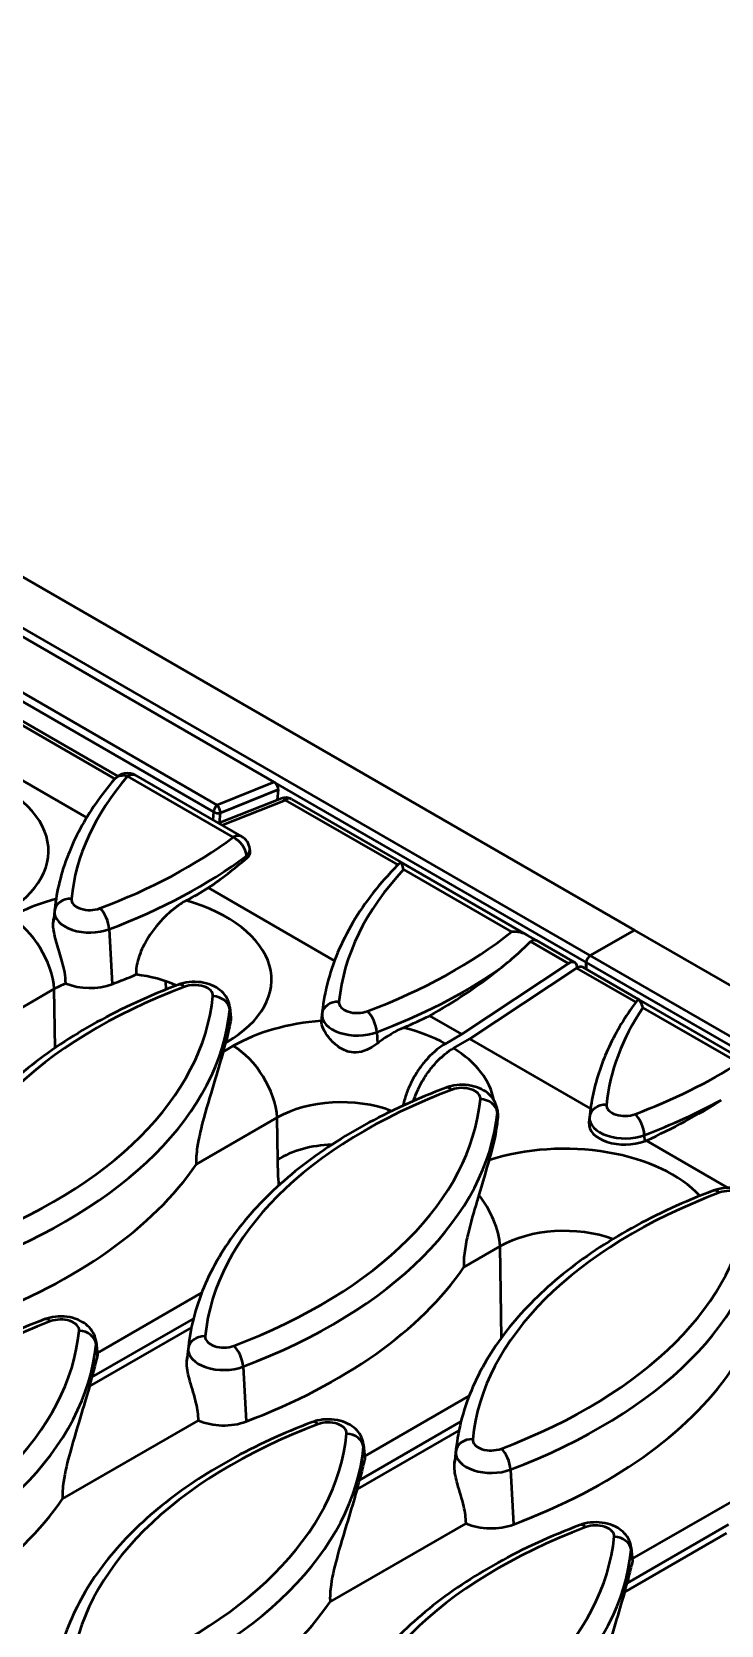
# Model space of a CAD drawing. Header units: millimetres. Extents: x 0 to 2774, y -40 to 1485.
# Drawn here: x 338.1 to 368.4, y 333.7 to 404 of the extents above; entities that cross this region are included whole.
import ezdxf

# ---------------------------------------------------------------- set-up
doc = ezdxf.new("R2010")
doc.units = ezdxf.units.MM
doc.header["$LTSCALE"] = 2.5
doc.layers.add('Sichtbar (ISO)', color=7, linetype='Continuous', lineweight=50)
doc.layers.add('Sichtbar schmal (ISO)', color=7, linetype='Continuous', lineweight=50)

msp = doc.modelspace()

# ---------------------------------------------------------------- linework, layer by layer
at = {"layer": 'Sichtbar (ISO)'}
for p, q in [((364.597, 364.38), (187.82, 466.442)), ((336.63, 377.884), (348.723, 370.902)), ((341.845, 371.165), (337.495, 373.676)), ((340.461, 369.334), (335.853, 371.994)), ((342.64, 371.192), (347.294, 368.505)), ((349.056, 370.183), (346.288, 369.086)), ((348.901, 370.58), (348.862, 370.107)), ((349.49, 370.152), (354.3, 367.374)), ((347.674, 367.876), (347.662, 367.962)), ((354.31, 367.369), (354.301, 367.374)), ((359.874, 364.156), (354.31, 367.369)), ((351.384, 363.027), (345.828, 366.235)), ((339.059, 365.305), (339.015, 364.887)), ((360.272, 363.927), (359.874, 364.156)), ((360.272, 363.927), (361.968, 362.947)), ((364.597, 364.38), (362.652, 363.258)), ((362.652, 363.258), (364.597, 364.38)), ((541.373, 262.318), (364.597, 364.38)), ((361.692, 362.906), (356.995, 359.787)), ((357.349, 359.583), (362.045, 362.702)), ((362.073, 362.719), (362.07, 362.753)), ((362.322, 362.743), (364.761, 361.335)), ((362.475, 362.951), (362.475, 362.655)), ((362.475, 362.655), (362.475, 362.951)), ((333.516, 358.592), (339.043, 361.783)), ((346.773, 360.985), (346.823, 360.513)), ((364.785, 361.321), (364.761, 361.335)), ((369.936, 358.347), (364.785, 361.321)), ((350.844, 360.769), (350.817, 360.512)), ((356.995, 359.787), (355.582, 360.603)), ((356.995, 359.787), (356.277, 359.373)), ((356.63, 359.169), (357.349, 359.583)), ((362.664, 356.514), (357.349, 359.583)), ((345.301, 354.056), (348.864, 356.113)), ((358.558, 356.449), (358.585, 356.192)), ((362.63, 356.233), (362.602, 355.976)), ((368.714, 353.021), (365.114, 355.1)), ((357.086, 349.52), (358.684, 350.443)), ((340.934, 345.738), (345.533, 348.394)), ((340.88, 346.242), (340.943, 345.656)), ((344.952, 346.026), (344.9, 345.54)), ((352.719, 341.202), (357.318, 343.858)), ((339.408, 339.314), (345.394, 342.77)), ((352.665, 341.706), (352.728, 341.12)), ((356.737, 341.49), (356.685, 341.004)), ((364.504, 336.666), (369.103, 339.321)), ((351.193, 334.778), (357.179, 338.234)), ((364.45, 337.17), (364.513, 336.584))]:
    msp.add_line(p, q, dxfattribs=at)
for centre, radius, start, end in [((342.265, 370.543), 0.75, 60, 139.37106), ((349.24, 369.719), 0.5, 60, 111.62706), ((346.919, 367.856), 0.75, 8.15036, 60)]:
    msp.add_arc(centre, radius, start, end, dxfattribs=at)
for centre, major_axis, ratio, start_param, end_param in [((348.719, 370.699), (0.133, -0.215), 0.590223, 0.675008, 1.993686), ((327.729, 376.058), (-24.868, -1.75), 0.618802, 2.341325, 2.446653), ((327.845, 376.168), (-24.887, 0), 0.57735, 2.323345, 2.3783), ((361.718, 362.514), (0.25, 0.433), 0.57735, 5.585054, 7.143511), ((362.652, 363.053), (-0.125, -0.217), 0.57735, 3.926991, 5.497787), ((362.652, 363.053), (0.125, 0.217), 0.57735, 0.785398, 2.356194), ((327.845, 374.127), (-25.106, 0), 0.57735, 2.150508, 2.201032), ((341.871, 360.15), (4, 0), 0.57735, 0.882598, 1.377103), ((339.515, 371.692), (-24.85, -1.749), 0.618802, 2.229567, 2.398664), ((362.072, 362.31), (0.25, 0.433), 0.57735, 0, 0.860326), ((341.871, 360.15), (4, 0), 0.57735, 2.191218, 2.356194), ((340.608, 362.873), (-1.806, 0), 0.57735, 0.941694, 2.150508), ((352.393, 360.378), (-1.587, 0), 0.57735, 6.227073, 6.282575), ((375.657, 359.623), (-24.887, 0), 0.57735, 6.221282, 6.227073), ((339.63, 371.632), (-24.887, 0), 0.57735, 2.207384, 2.266565), ((321.952, 361.426), (24.887, 0), 0.57735, 6.114898, 6.142932), ((351.692, 354.48), (4, 0), 0.57735, 0.986109, 2.356194), ((351.3, 367.326), (-24.832, -1.748), 0.618802, 2.116587, 2.286857), ((333.738, 356.89), (24.887, 0), 0.57735, 6.097603, 6.227073), ((357.001, 356.135), (1.587, 0), 0.57735, 6.227073, 6.345089), ((364.179, 355.842), (-1.587, 0), 0.57735, 6.227073, 8.433693), ((387.442, 355.087), (-24.887, 0), 0.57735, 6.221282, 6.227073), ((351.415, 367.096), (-24.887, 0), 0.57735, 2.150508, 2.15369), ((321.952, 359.385), (25.106, 0), 0.57735, 5.2921, 5.906759), ((361.513, 348.81), (4, 0), 0.57735, 1.006824, 2.356194), ((333.738, 354.849), (25.106, 0), 0.57735, 5.2921, 5.906759), ((345.523, 350.312), (25.106, 0), 0.57735, 5.2921, 5.904133), ((316.06, 346.684), (24.887, 0), 0.57735, 6.114898, 6.142932), ((346.501, 343.594), (-1.806, 0), 0.57735, 0.911322, 2.150508), ((327.845, 342.148), (24.887, 0), 0.57735, 6.114898, 6.142932), ((316.06, 344.642), (25.106, 0), 0.57735, 5.2921, 5.906759), ((358.286, 339.058), (-1.806, 0), 0.57735, 0.911322, 2.150508), ((339.63, 337.611), (24.887, 0), 0.57735, 6.114898, 6.142932), ((327.845, 340.106), (25.106, 0), 0.57735, 5.2921, 5.906759)]:
    msp.add_ellipse(centre, major_axis=major_axis, ratio=ratio, start_param=start_param, end_param=end_param, dxfattribs=at)
for points, knots in [([(341.695, 371.031), (341.395, 370.682), (341.118, 370.324), (340.612, 369.593), (340.384, 369.221), (339.977, 368.463), (339.799, 368.078), (339.495, 367.299), (339.37, 366.904), (339.174, 366.109), (339.103, 365.707), (339.059, 365.305)], [3.467066, 3.467066, 3.467066, 3.467066, 3.5466703, 3.5466703, 3.6262746, 3.6262746, 3.7058789, 3.7058789, 3.7854832, 3.7854832, 3.8650875, 3.8650875, 3.8650875, 3.8650875]), ([(347.524, 367.548), (347.574, 367.591), (347.612, 367.638), (347.664, 367.737), (347.677, 367.788), (347.677, 367.852), (347.676, 367.864), (347.674, 367.876)], [-0.2163832, -0.2163832, -0.2163832, -0.2163832, -0.1670492, -0.1670492, -0.117696, -0.117696, -0.105539, -0.105539, -0.105539, -0.105539]), ([(354.3, 367.374), (353.904, 366.982), (353.537, 366.577), (352.869, 365.746), (352.567, 365.32), (352.03, 364.448), (351.796, 364.003), (351.398, 363.099), (351.235, 362.639), (350.984, 361.71), (350.895, 361.24), (350.844, 360.769)], [3.3989709, 3.3989709, 3.3989709, 3.3989709, 3.4921942, 3.4921942, 3.5854175, 3.5854175, 3.6786408, 3.6786408, 3.7718641, 3.7718641, 3.8650875, 3.8650875, 3.8650875, 3.8650875]), ([(354.431, 367.045), (354.431, 367.046), (354.431, 367.047), (354.408, 367.137), (354.386, 367.213), (354.343, 367.327), (354.325, 367.36), (354.31, 367.369)], [-0.1621279, -0.1621279, -0.1621279, -0.1621279, -0.1614538, -0.1614538, -0.0815063, -0.0815063, 0, 0, 0, 0]), ([(344.856, 365.68), (344.678, 365.584), (344.501, 365.466), (344.153, 365.193), (343.983, 365.038), (343.557, 364.592), (343.312, 364.274), (342.96, 363.678), (342.833, 363.404), (342.675, 362.886), (342.637, 362.647), (342.641, 362.417)], [-0.8649859, -0.8649859, -0.8649859, -0.8649859, -0.7198885, -0.7198885, -0.5752164, -0.5752164, -0.3388745, -0.3388745, -0.1590134, -0.1590134, 0, 0, 0, 0]), ([(339.545, 362.029), (339.544, 362.36), (339.477, 362.682), (339.318, 363.256), (339.227, 363.523), (339.083, 364.01), (339.031, 364.219), (338.993, 364.537), (338.991, 364.653), (339.002, 364.763)], [-0.6965752, -0.6965752, -0.6965752, -0.6965752, -0.5305349, -0.5305349, -0.3789506, -0.3789506, -0.2483974, -0.2483974, -0.1672477, -0.1672477, -0.1672477, -0.1672477]), ([(359.874, 364.156), (359.785, 364.208), (359.684, 364.245), (359.452, 364.297), (359.319, 364.308), (359.185, 364.302), (359.184, 364.302), (359.183, 364.302)], [-0.147471, -0.147471, -0.147471, -0.147471, -0.0797001, -0.0797001, 0, 0, 0.000689, 0.000689, 0.000689, 0.000689]), ([(360.022, 363.87), (360.047, 363.895), (360.074, 363.914), (360.139, 363.945), (360.177, 363.951), (360.233, 363.944), (360.254, 363.937), (360.272, 363.927)], [-0.0974054, -0.0974054, -0.0974054, -0.0974054, -0.06980473, -0.06980473, -0.03371985, -0.03371985, -0.01069287, -0.01069287, -0.01069287, -0.01069287]), ([(344.505, 361.97), (343.224, 361.485), (342.018, 360.931), (339.795, 359.698), (338.779, 359.019), (336.97, 357.554), (336.177, 356.768), (334.848, 355.11), (334.311, 354.238), (333.52, 352.434), (333.268, 351.503), (333.167, 350.562)], [2.9359057, 2.9359057, 2.9359057, 2.9359057, 3.121742, 3.121742, 3.3075784, 3.3075784, 3.4934147, 3.4934147, 3.6792511, 3.6792511, 3.8650875, 3.8650875, 3.8650875, 3.8650875]), ([(346.773, 360.985), (346.76, 361.101), (346.728, 361.212), (346.63, 361.423), (346.563, 361.519), (346.394, 361.703), (346.29, 361.783), (346.041, 361.931), (345.894, 361.988), (345.577, 362.072), (345.407, 362.093), (345.067, 362.096), (344.898, 362.078), (344.656, 362.021), (344.58, 361.998), (344.505, 361.97)], [0.847302, 0.847302, 0.847302, 0.847302, 1.046181, 1.046181, 1.270532, 1.270532, 1.556044, 1.556044, 1.929065, 1.929065, 2.339587, 2.339587, 2.746954, 2.746954, 2.935906, 2.935906, 2.935906, 2.935906]), ([(364.761, 361.335), (364.52, 361.018), (364.298, 360.695), (363.892, 360.039), (363.709, 359.705), (363.381, 359.03), (363.238, 358.687), (362.992, 357.995), (362.89, 357.646), (362.727, 356.942), (362.668, 356.588), (362.63, 356.233)], [3.5137945, 3.5137945, 3.5137945, 3.5137945, 3.5840531, 3.5840531, 3.6543117, 3.6543117, 3.7245703, 3.7245703, 3.7948289, 3.7948289, 3.8650875, 3.8650875, 3.8650875, 3.8650875]), ([(364.974, 360.958), (364.974, 360.959), (364.974, 360.96), (364.939, 361.056), (364.904, 361.14), (364.838, 361.267), (364.809, 361.307), (364.785, 361.321)], [-0.1736043, -0.1736043, -0.1736043, -0.1736043, -0.1728789, -0.1728789, -0.0870063, -0.0870063, 0, 0, 0, 0]), ([(346.82, 360.436), (346.797, 360.298), (346.769, 360.156), (346.697, 359.836), (346.654, 359.657), (346.605, 359.458)], [-0.4077378, -0.4077378, -0.4077378, -0.4077378, -0.2120173, -0.2120173, 0, 0, 0, 0]), ([(353.276, 359.384), (353.166, 359.299), (353.048, 359.22), (352.776, 359.078), (352.618, 359.018), (352.308, 358.973), (352.166, 358.979), (351.843, 359.059), (351.681, 359.147), (351.397, 359.353), (351.261, 359.484), (351.041, 359.755), (350.956, 359.889), (350.837, 360.148), (350.806, 360.27), (350.806, 360.378)], [-0.7344922, -0.7344922, -0.7344922, -0.7344922, -0.6482593, -0.6482593, -0.547191, -0.547191, -0.4583679, -0.4583679, -0.3441679, -0.3441679, -0.2232396, -0.2232396, -0.1127131, -0.1127131, 0, 0, 0, 0]), ([(354.425, 360.078), (354.059, 359.922), (353.693, 359.7), (353.32, 359.418), (353.298, 359.401), (353.276, 359.384)], [-0.5221268, -0.5221268, -0.5221268, -0.5221268, -0.2505117, -0.2505117, -0.2334107, -0.2334107, -0.2334107, -0.2334107]), ([(346.488, 359.019), (346.389, 358.683), (346.268, 358.276), (345.973, 357.294), (345.792, 356.704), (345.524, 355.718), (345.403, 355.236), (345.321, 354.677), (345.305, 354.537), (345.291, 354.278), (345.292, 354.159), (345.301, 354.056)], [3.485316, 3.485316, 3.485316, 3.485316, 3.831228, 3.831228, 4.242869, 4.242869, 4.503948, 4.503948, 4.581698, 4.581698, 4.653464, 4.653464, 4.653464, 4.653464]), ([(356.277, 359.373), (356.157, 359.303), (356.025, 359.214), (355.769, 359.007), (355.643, 358.889), (355.421, 358.654), (355.304, 358.516), (355.086, 358.223), (354.985, 358.067), (354.815, 357.773), (354.731, 357.607), (354.585, 357.272), (354.524, 357.102), (354.449, 356.85), (354.423, 356.747), (354.401, 356.643)], [0.8147384, 0.8147384, 0.8147384, 0.8147384, 0.9166626, 0.9166626, 1.0185868, 1.0185868, 1.1205115, 1.1205115, 1.2224361, 1.2224361, 1.3243012, 1.3243012, 1.4261663, 1.4261663, 1.4905303, 1.4905303, 1.4905303, 1.4905303]), ([(354.866, 356.853), (354.906, 356.976), (354.956, 357.107), (355.084, 357.403), (355.169, 357.569), (355.339, 357.863), (355.44, 358.019), (355.658, 358.312), (355.774, 358.45), (355.996, 358.685), (356.122, 358.802), (356.379, 359.01), (356.51, 359.099), (356.63, 359.169)], [1.8567173, 1.8567173, 1.8567173, 1.8567173, 1.9351025, 1.9351025, 2.0369675, 2.0369675, 2.1388922, 2.1388922, 2.2408168, 2.2408168, 2.3427411, 2.3427411, 2.4446653, 2.4446653, 2.4446653, 2.4446653]), ([(356.29, 357.434), (355.009, 356.949), (353.803, 356.395), (351.58, 355.162), (350.564, 354.483), (348.755, 353.018), (347.962, 352.232), (346.633, 350.574), (346.096, 349.702), (345.306, 347.898), (345.053, 346.966), (344.952, 346.026)], [2.9359057, 2.9359057, 2.9359057, 2.9359057, 3.121742, 3.121742, 3.3075784, 3.3075784, 3.4934147, 3.4934147, 3.6792511, 3.6792511, 3.8650875, 3.8650875, 3.8650875, 3.8650875]), ([(358.558, 356.449), (358.545, 356.565), (358.513, 356.676), (358.415, 356.887), (358.348, 356.983), (358.18, 357.167), (358.075, 357.247), (357.826, 357.395), (357.679, 357.452), (357.362, 357.536), (357.192, 357.557), (356.852, 357.56), (356.683, 357.542), (356.441, 357.485), (356.365, 357.462), (356.29, 357.434)], [0.847302, 0.847302, 0.847302, 0.847302, 1.046181, 1.046181, 1.270532, 1.270532, 1.556044, 1.556044, 1.929065, 1.929065, 2.339587, 2.339587, 2.746954, 2.746954, 2.935906, 2.935906, 2.935906, 2.935906]), ([(368.076, 352.898), (366.795, 352.413), (365.588, 351.859), (363.365, 350.626), (362.349, 349.946), (360.54, 348.482), (359.747, 347.696), (358.418, 346.038), (357.881, 345.165), (357.091, 343.362), (356.838, 342.43), (356.737, 341.49)], [2.9359057, 2.9359057, 2.9359057, 2.9359057, 3.121742, 3.121742, 3.3075784, 3.3075784, 3.4934147, 3.4934147, 3.6792511, 3.6792511, 3.8650875, 3.8650875, 3.8650875, 3.8650875]), ([(357.744, 352.71), (357.715, 352.614), (357.686, 352.516), (357.523, 351.965), (357.384, 351.485), (357.213, 350.762), (357.156, 350.492), (357.101, 350.097), (357.087, 349.967), (357.076, 349.729), (357.078, 349.62), (357.086, 349.52)], [1.2512217, 1.2512217, 1.2512217, 1.2512217, 1.3200767, 1.3200767, 1.6313693, 1.6313693, 1.7849524, 1.7849524, 1.861744, 1.861744, 1.9325155, 1.9325155, 1.9325155, 1.9325155]), ([(370.343, 351.912), (370.33, 352.029), (370.298, 352.14), (370.2, 352.351), (370.133, 352.447), (369.965, 352.631), (369.86, 352.711), (369.612, 352.859), (369.464, 352.916), (369.147, 352.999), (368.977, 353.021), (368.638, 353.024), (368.468, 353.006), (368.226, 352.949), (368.15, 352.926), (368.076, 352.898)], [0.847302, 0.847302, 0.847302, 0.847302, 1.046181, 1.046181, 1.270532, 1.270532, 1.556044, 1.556044, 1.929065, 1.929065, 2.339587, 2.339587, 2.746954, 2.746954, 2.935906, 2.935906, 2.935906, 2.935906]), ([(338.613, 347.227), (337.332, 346.743), (336.126, 346.189), (333.903, 344.955), (332.886, 344.276), (331.077, 342.812), (330.285, 342.026), (328.955, 340.368), (328.418, 339.495), (327.628, 337.692), (327.375, 336.76), (327.274, 335.82)], [2.9359057, 2.9359057, 2.9359057, 2.9359057, 3.121742, 3.121742, 3.3075784, 3.3075784, 3.4934147, 3.4934147, 3.6792511, 3.6792511, 3.8650875, 3.8650875, 3.8650875, 3.8650875]), ([(340.88, 346.242), (340.868, 346.358), (340.835, 346.47), (340.738, 346.681), (340.67, 346.777), (340.502, 346.961), (340.397, 347.041), (340.149, 347.189), (340.001, 347.246), (339.685, 347.329), (339.514, 347.351), (339.175, 347.354), (339.005, 347.336), (338.763, 347.279), (338.687, 347.256), (338.613, 347.227)], [0.847302, 0.847302, 0.847302, 0.847302, 1.046181, 1.046181, 1.270532, 1.270532, 1.556044, 1.556044, 1.929065, 1.929065, 2.339587, 2.339587, 2.746954, 2.746954, 2.935906, 2.935906, 2.935906, 2.935906]), ([(340.937, 345.607), (340.934, 345.597), (340.931, 345.587), (340.879, 345.405), (340.816, 345.14), (340.732, 344.794), (340.718, 344.735), (340.703, 344.675)], [0.7095826, 0.7095826, 0.7095826, 0.7095826, 0.7301099, 0.7301099, 1.0546565, 1.0546565, 1.1167, 1.1167, 1.1167, 1.1167]), ([(344.887, 345.418), (344.89, 345.448), (344.893, 345.477), (344.897, 345.518), (344.899, 345.529), (344.9, 345.54)], [0.70958265, 0.70958265, 0.70958265, 0.70958265, 0.73010989, 0.73010989, 0.73801389, 0.73801389, 0.73801389, 0.73801389]), ([(345.394, 342.77), (345.391, 343.005), (345.356, 343.26), (345.22, 343.85), (345.106, 344.188), (344.983, 344.626), (344.949, 344.756), (344.9, 345.009), (344.884, 345.133), (344.879, 345.301), (344.881, 345.36), (344.887, 345.418)], [0.0433649, 0.0433649, 0.0433649, 0.0433649, 0.199966, 0.199966, 0.399932, 0.399932, 0.4756007, 0.4756007, 0.5512693, 0.5512693, 0.5929939, 0.5929939, 0.5929939, 0.5929939]), ([(340.596, 344.277), (340.497, 343.941), (340.376, 343.534), (340.081, 342.551), (339.899, 341.961), (339.632, 340.976), (339.51, 340.494), (339.428, 339.935), (339.412, 339.795), (339.399, 339.535), (339.4, 339.416), (339.408, 339.314)], [3.485316, 3.485316, 3.485316, 3.485316, 3.831228, 3.831228, 4.242869, 4.242869, 4.503948, 4.503948, 4.581698, 4.581698, 4.653464, 4.653464, 4.653464, 4.653464]), ([(350.398, 342.691), (349.117, 342.207), (347.911, 341.653), (345.688, 340.419), (344.671, 339.74), (342.862, 338.275), (342.07, 337.49), (340.74, 335.832), (340.203, 334.959), (339.413, 333.156), (339.16, 332.224), (339.059, 331.284)], [2.9359057, 2.9359057, 2.9359057, 2.9359057, 3.121742, 3.121742, 3.3075784, 3.3075784, 3.4934147, 3.4934147, 3.6792511, 3.6792511, 3.8650875, 3.8650875, 3.8650875, 3.8650875]), ([(352.665, 341.706), (352.653, 341.822), (352.62, 341.934), (352.523, 342.145), (352.455, 342.241), (352.287, 342.425), (352.183, 342.505), (351.934, 342.652), (351.786, 342.71), (351.47, 342.793), (351.299, 342.815), (350.96, 342.818), (350.791, 342.8), (350.548, 342.742), (350.473, 342.72), (350.398, 342.691)], [0.847302, 0.847302, 0.847302, 0.847302, 1.046181, 1.046181, 1.270532, 1.270532, 1.556044, 1.556044, 1.929065, 1.929065, 2.339587, 2.339587, 2.746954, 2.746954, 2.935906, 2.935906, 2.935906, 2.935906]), ([(352.722, 341.071), (352.719, 341.061), (352.716, 341.051), (352.664, 340.869), (352.601, 340.604), (352.517, 340.258), (352.503, 340.199), (352.488, 340.139)], [0.7095826, 0.7095826, 0.7095826, 0.7095826, 0.7301099, 0.7301099, 1.0546565, 1.0546565, 1.1167, 1.1167, 1.1167, 1.1167]), ([(357.179, 338.234), (357.177, 338.469), (357.141, 338.724), (357.005, 339.314), (356.891, 339.652), (356.768, 340.09), (356.734, 340.22), (356.685, 340.473), (356.669, 340.596), (356.665, 340.765), (356.666, 340.824), (356.672, 340.882)], [0.0433649, 0.0433649, 0.0433649, 0.0433649, 0.199966, 0.199966, 0.399932, 0.399932, 0.4756007, 0.4756007, 0.5512693, 0.5512693, 0.5929939, 0.5929939, 0.5929939, 0.5929939]), ([(356.672, 340.882), (356.675, 340.912), (356.678, 340.941), (356.682, 340.982), (356.684, 340.993), (356.685, 341.004)], [0.70958265, 0.70958265, 0.70958265, 0.70958265, 0.73010989, 0.73010989, 0.73801389, 0.73801389, 0.73801389, 0.73801389]), ([(352.381, 339.741), (352.282, 339.405), (352.161, 338.998), (351.866, 338.015), (351.684, 337.425), (351.417, 336.44), (351.295, 335.958), (351.214, 335.399), (351.198, 335.258), (351.184, 334.999), (351.185, 334.88), (351.193, 334.778)], [3.485316, 3.485316, 3.485316, 3.485316, 3.831228, 3.831228, 4.242869, 4.242869, 4.503948, 4.503948, 4.581698, 4.581698, 4.653464, 4.653464, 4.653464, 4.653464]), ([(362.183, 338.155), (360.902, 337.671), (359.696, 337.117), (357.473, 335.883), (356.456, 335.204), (354.647, 333.739), (353.855, 332.954), (352.525, 331.296), (351.988, 330.423), (351.198, 328.62), (350.945, 327.688), (350.844, 326.748)], [2.9359057, 2.9359057, 2.9359057, 2.9359057, 3.121742, 3.121742, 3.3075784, 3.3075784, 3.4934147, 3.4934147, 3.6792511, 3.6792511, 3.8650875, 3.8650875, 3.8650875, 3.8650875]), ([(364.45, 337.17), (364.438, 337.286), (364.405, 337.398), (364.308, 337.609), (364.24, 337.705), (364.072, 337.889), (363.968, 337.969), (363.719, 338.116), (363.572, 338.174), (363.255, 338.257), (363.085, 338.279), (362.745, 338.282), (362.576, 338.264), (362.334, 338.206), (362.258, 338.183), (362.183, 338.155)], [0.847302, 0.847302, 0.847302, 0.847302, 1.046181, 1.046181, 1.270532, 1.270532, 1.556044, 1.556044, 1.929065, 1.929065, 2.339587, 2.339587, 2.746954, 2.746954, 2.935906, 2.935906, 2.935906, 2.935906]), ([(364.507, 336.535), (364.504, 336.525), (364.501, 336.515), (364.449, 336.333), (364.386, 336.068), (364.302, 335.721), (364.288, 335.663), (364.273, 335.603)], [0.7095826, 0.7095826, 0.7095826, 0.7095826, 0.7301099, 0.7301099, 1.0546565, 1.0546565, 1.1167, 1.1167, 1.1167, 1.1167]), ([(364.166, 335.205), (364.067, 334.869), (363.946, 334.462), (363.651, 333.479), (363.47, 332.889), (363.202, 331.904), (363.081, 331.422), (362.999, 330.863), (362.983, 330.722), (362.969, 330.463), (362.97, 330.344), (362.978, 330.242)], [3.485316, 3.485316, 3.485316, 3.485316, 3.831228, 3.831228, 4.242869, 4.242869, 4.503948, 4.503948, 4.581698, 4.581698, 4.653464, 4.653464, 4.653464, 4.653464])]:
    msp.add_open_spline(points, degree=3, knots=knots, dxfattribs=at)
for points in [[(348.723, 370.902), (348.742, 370.891), (348.761, 370.876), (348.78, 370.859)], [(339.002, 364.763), (339.006, 364.805), (339.01, 364.846), (339.015, 364.887)], [(358.549, 362.578), (359.063, 362.98), (359.562, 363.415), (360.022, 363.87)], [(346.823, 360.513), (346.826, 360.489), (346.825, 360.463), (346.82, 360.436)], [(346.605, 359.458), (346.602, 359.444), (346.599, 359.431), (346.596, 359.417)], [(358.198, 354.239), (358.052, 353.79), (357.894, 353.21), (357.744, 352.71)], [(340.943, 345.656), (340.944, 345.643), (340.943, 345.626), (340.937, 345.607)], [(352.728, 341.12), (352.73, 341.107), (352.728, 341.09), (352.722, 341.071)], [(364.513, 336.584), (364.515, 336.571), (364.513, 336.554), (364.507, 336.535)]]:
    msp.add_open_spline(points, degree=3, dxfattribs=at)
at = {"layer": 'Sichtbar schmal (ISO)'}
for p, q in [((362.652, 363.258), (185.875, 465.32)), ((335.049, 375.945), (346.061, 369.588)), ((346.222, 369.884), (335.211, 376.242)), ((337.416, 373.521), (341.706, 371.044)), ((346.919, 368.468), (342.265, 371.155)), ((348.723, 370.902), (346.222, 369.884)), ((348.78, 370.859), (362.475, 362.951)), ((346.362, 369.547), (348.901, 370.58)), ((346.427, 369.006), (349.213, 370.11)), ((349.213, 370.11), (354.173, 367.247)), ((346.061, 369.588), (346.032, 369.234)), ((346.325, 369.101), (346.362, 369.547)), ((354.431, 367.045), (359.183, 364.302)), ((339.051, 365.222), (339.002, 364.763)), ((341.463, 364.418), (341.598, 362)), ((360.022, 363.87), (361.692, 362.906)), ((539.429, 261.195), (362.652, 363.258)), ((362.045, 362.702), (364.656, 361.195)), ((362.475, 362.951), (376.171, 355.044)), ((339.021, 361.771), (339.062, 359.173)), ((343.967, 361.76), (343.961, 362.119)), ((364.974, 360.958), (369.206, 358.515)), ((346.773, 360.878), (346.82, 360.436)), ((350.836, 360.686), (350.808, 360.429)), ((353.248, 359.882), (353.276, 359.384)), ((346.927, 359.272), (346.488, 359.019)), ((346.596, 359.417), (346.636, 359.441)), ((348.842, 356.101), (348.871, 354.255)), ((353.783, 356.349), (353.782, 356.449)), ((358.558, 356.342), (358.586, 356.084)), ((362.621, 356.15), (362.594, 355.893)), ((365.033, 355.346), (365.048, 355.075)), ((358.663, 350.431), (358.726, 346.402)), ((363.603, 350.733), (363.603, 350.779)), ((345.083, 346.868), (340.596, 344.277)), ((340.703, 344.675), (345.171, 347.254)), ((340.881, 346.136), (340.937, 345.607)), ((344.943, 345.943), (344.887, 345.418)), ((347.355, 345.139), (347.49, 342.722)), ((352.488, 340.139), (356.956, 342.718)), ((356.868, 342.332), (352.381, 339.741)), ((352.666, 341.6), (352.722, 341.071)), ((356.729, 341.407), (356.672, 340.882)), ((359.14, 340.603), (359.275, 338.186)), ((368.653, 337.795), (364.166, 335.205)), ((364.273, 335.603), (368.741, 338.182)), ((364.451, 337.064), (364.507, 336.535))]:
    msp.add_line(p, q, dxfattribs=at)
for centre, major_axis, ratio, start_param, end_param in [((332.05, 367.862), (6.739, 0), 0.57735, 5.497787, 7.404905), ((363.872, 364.976), (-24.113, 0), 0.57735, 5.82326, 6.227073), ((342.265, 370.543), (-0.569, 0.488), 0.731651, 5.272958, 6.283185), ((342.265, 370.543), (0.375, 0.65), 0.57735, 0, 0.785398), ((349.24, 369.719), (-0.184, 0.465), 0.361026, 5.557414, 6.283185), ((349.24, 369.719), (0.25, 0.433), 0.57735, 0, 0.860326), ((346.238, 369.69), (-0.125, -0.217), 0.57735, 4.014257, 5.497787), ((346.238, 369.69), (-0.249, 0.02), 0.627077, 0.834831, 2.144848), ((346.238, 369.69), (0.094, -0.232), 0.353074, 0.774171, 2.409364), ((327.845, 376.985), (-24.113, 0), 0.57735, 2.150508, 2.483301), ((346.919, 367.856), (0.375, 0.65), 0.57735, 0, 0.785398), ((346.919, 367.856), (0.449, -0.601), 0.64588, 0.800501, 2.284031), ((346.919, 367.856), (0.742, 0.106), 0.579471, 5.545867, 6.283185), ((327.845, 376.426), (24.86, 0), 0.57735, 5.2921, 5.624894), ((375.657, 360.44), (-24.113, 0), 0.57735, 5.78881, 6.227073), ((341.871, 362.192), (-6.739, 0), 0.57735, 5.133352, 5.497787), ((340.608, 365.171), (-1.56, 0), 0.57735, 6.227073, 8.433693), ((339.797, 365.144), (-0.746, 0.073), 0.815212, 4.791537, 6.275066), ((363.872, 364.417), (-24.86, 0), 0.57735, 6.221282, 6.227073), ((340.608, 365.73), (-0.813, 0), 0.57735, 6.227073, 8.433693), ((341.054, 364.725), (0.265, -0.702), 0.447262, 0.956366, 2.439895), ((341.871, 362.192), (6.739, 0), 0.57735, 5.497787, 7.395141), ((337.106, 362.697), (1.375, -2.382), 0.57735, 0.876433, 2.356194), ((339.63, 372.449), (-24.113, 0), 0.57735, 2.150508, 2.516469), ((339.63, 371.89), (24.86, 0), 0.57735, 5.2921, 5.577252), ((357.979, 350.234), (-24.113, 0), 0.57735, 5.2921, 6.227073), ((344.771, 361.268), (-0.265, 0.702), 0.447262, 5.581488, 6.283185), ((345.216, 361.488), (0.813, 0), 0.57735, 6.227073, 8.433693), ((321.952, 362.242), (24.113, 0), 0.57735, 5.2921, 6.227073), ((346.027, 360.849), (0.746, -0.073), 0.815212, 0.166414, 1.649944), ((345.216, 360.929), (1.56, 0), 0.57735, 6.227073, 6.345089), ((351.582, 360.608), (-0.746, 0.073), 0.815212, 4.791537, 6.275066), ((352.393, 361.194), (-0.813, 0), 0.57735, 6.227073, 8.433693), ((387.442, 355.904), (-24.113, 0), 0.57735, 5.911631, 6.227073), ((321.952, 361.683), (24.86, 0), 0.57735, 5.2921, 6.227073), ((351.692, 356.521), (-6.739, 0), 0.57735, 4.844253, 5.497787), ((352.393, 360.635), (-1.56, 0), 0.57735, 6.227073, 8.433693), ((375.657, 359.881), (-24.86, 0), 0.57735, 6.221282, 6.227073), ((352.839, 360.189), (-0.265, 0.702), 0.447262, 4.097958, 5.581488), ((351.692, 356.521), (-6.739, 0), 0.57735, 3.964099, 4.294839), ((346.636, 357.195), (-1.375, 2.382), 0.57735, 5.497787, 5.513457), ((346.927, 357.027), (-1.375, 2.382), 0.57735, 4.018026, 5.497787), ((351.692, 356.521), (6.739, 0), 0.57735, 0.097697, 0.74829), ((351.415, 367.913), (-24.113, 0), 0.57735, 2.150508, 2.400599), ((356.556, 356.732), (-0.265, 0.702), 0.447262, 5.581488, 6.283185), ((357.001, 356.952), (0.813, 0), 0.57735, 6.227073, 8.433693), ((369.764, 345.697), (-24.113, 0), 0.57735, 5.2921, 6.227073), ((333.738, 357.706), (24.113, 0), 0.57735, 5.2921, 6.227073), ((357.812, 356.313), (0.746, -0.073), 0.815212, 0.166414, 1.649944), ((363.367, 356.072), (-0.746, 0.073), 0.815212, 4.791537, 6.275066), ((351.415, 367.354), (24.86, 0), 0.57735, 5.2921, 5.465425), ((333.738, 357.147), (24.86, 0), 0.57735, 5.2921, 6.227073), ((357.001, 356.393), (1.56, 0), 0.57735, 6.227073, 6.345089), ((364.179, 356.099), (-1.56, 0), 0.57735, 6.227073, 8.433693), ((387.442, 355.345), (-24.86, 0), 0.57735, 6.221282, 6.227073), ((364.179, 356.658), (-0.813, 0), 0.57735, 6.227073, 8.433693), ((364.624, 355.653), (0.265, -0.702), 0.447262, 0.956366, 2.439895), ((351.344, 352.727), (3.5, 0.055), 0.626528, 1.583381, 2.34574), ((361.513, 350.851), (-6.739, 0), 0.57735, 3.626115, 5.226738), ((381.549, 341.161), (-24.113, 0), 0.57735, 5.2921, 6.227073), ((356.748, 351.357), (1.375, -2.382), 0.57735, 0.876433, 1.818298), ((368.341, 352.196), (-0.265, 0.702), 0.447262, 5.581488, 6.283185), ((368.786, 352.416), (0.813, 0), 0.57735, 6.227073, 8.433693), ((345.523, 353.17), (24.113, 0), 0.57735, 5.2921, 6.227073), ((345.523, 352.611), (24.86, 0), 0.57735, 5.2921, 6.227073), ((352.087, 335.491), (-24.113, 0), 0.57735, 5.2921, 6.227073), ((338.878, 346.526), (-0.265, 0.702), 0.447262, 5.581488, 6.283185), ((339.323, 346.746), (0.813, 0), 0.57735, 6.227073, 8.433693), ((316.06, 347.5), (24.113, 0), 0.57735, 5.2921, 6.227073), ((340.135, 346.107), (0.746, -0.073), 0.815212, 0.166414, 1.649944), ((339.323, 346.187), (1.56, 0), 0.57735, 6.227073, 6.345089), ((345.689, 345.866), (-0.746, 0.073), 0.815212, 4.791537, 6.275066), ((346.501, 346.452), (-0.813, 0), 0.57735, 6.227073, 8.433693), ((316.06, 346.941), (24.86, 0), 0.57735, 5.2921, 6.227073), ((346.501, 345.893), (-1.56, 0), 0.57735, 6.227073, 8.433693), ((369.764, 345.138), (-24.86, 0), 0.57735, 6.221282, 6.227073), ((346.946, 345.447), (0.265, -0.702), 0.447262, 0.956366, 2.439895), ((350.663, 341.99), (-0.265, 0.702), 0.447262, 5.581488, 6.283185), ((351.108, 342.21), (0.813, 0), 0.57735, 6.227073, 8.433693), ((363.872, 330.955), (-24.113, 0), 0.57735, 5.2921, 6.227073), ((327.845, 342.964), (24.113, 0), 0.57735, 5.2921, 6.227073), ((351.92, 341.571), (0.746, -0.073), 0.815212, 0.166414, 1.649944), ((357.475, 341.33), (-0.746, 0.073), 0.815212, 4.791537, 6.275066), ((358.286, 341.916), (-0.813, 0), 0.57735, 6.227073, 8.433693), ((327.845, 342.405), (24.86, 0), 0.57735, 5.2921, 6.227073), ((351.108, 341.651), (1.56, 0), 0.57735, 6.227073, 6.345089), ((358.286, 341.357), (-1.56, 0), 0.57735, 6.227073, 8.433693), ((381.549, 340.602), (-24.86, 0), 0.57735, 6.221282, 6.227073), ((358.731, 340.911), (0.265, -0.702), 0.447262, 0.956366, 2.439895), ((375.657, 326.419), (-24.113, 0), 0.57735, 5.2921, 6.227073), ((362.448, 337.454), (-0.265, 0.702), 0.447262, 5.581488, 6.283185), ((362.893, 337.673), (0.813, 0), 0.57735, 6.227073, 8.433693), ((339.63, 338.428), (24.113, 0), 0.57735, 5.2921, 6.227073), ((339.63, 337.869), (24.86, 0), 0.57735, 5.2921, 6.227073), ((363.705, 337.035), (0.746, -0.073), 0.815212, 0.166414, 1.649944), ((362.893, 337.114), (1.56, 0), 0.57735, 6.227073, 6.345089)]:
    msp.add_ellipse(centre, major_axis=major_axis, ratio=ratio, start_param=start_param, end_param=end_param, dxfattribs=at)
for points in [[(347.51, 367.645), (347.515, 367.613), (347.519, 367.581), (347.524, 367.548)], [(348.871, 354.255), (348.877, 353.869), (348.893, 353.49), (348.921, 353.118)]]:
    msp.add_open_spline(points, degree=3, dxfattribs=at)

doc.saveas('drawing.dxf')
